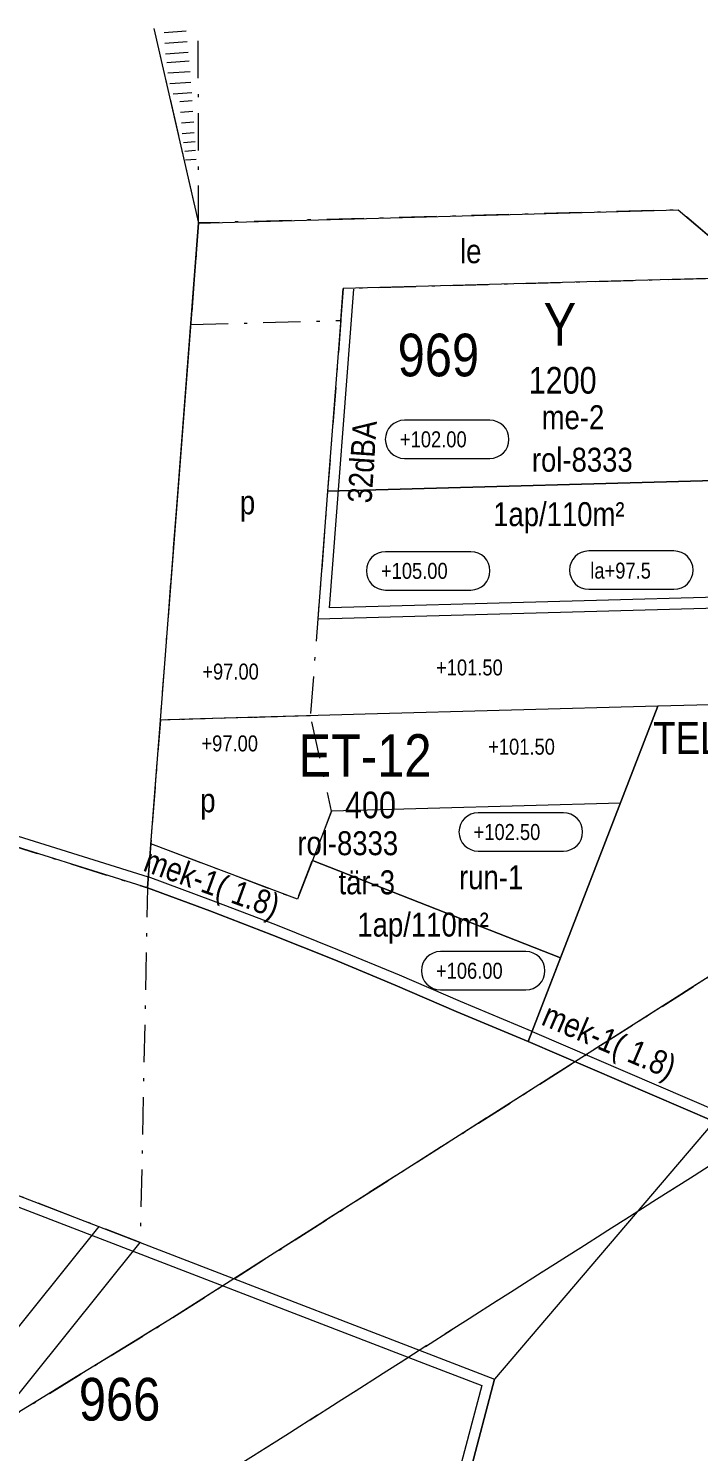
# Model space of a CAD drawing. Header units: metres. Extents: x 24485995 to 24488038, y 6819999 to 6822001.
# Drawn here: x 24487556.7 to 24487619.5, y 6821866.4 to 6822000 of the extents above; entities that cross this region are included whole.
import ezdxf

# ---------------------------------------------------------------- set-up
doc = ezdxf.new("R2010")
doc.units = ezdxf.units.M
for name, pattern in [('k10040', [10.3, 3.5, -1.5, 0.3, -1.5, 3.5]), ('k10050', [8, 3, -2, 3]), ('K10271', [0]), ('k10400', [0]), ('K10430', [0]), ('k10630.1', [0]), ('k10er0', [0]), ('k10li0', [0]), ('k10rt0', [0])]:
    doc.linetypes.add(name, pattern=pattern)
for name, color, linetype, lineweight in [('AK_AsemakaavaTeksti_Kadun_puistonnimi', 7, 'Continuous', 0), ('AK_AsemakaavaTeksti_Korttelinumero', 7, 'Continuous', 0), ('AK_Kaavamerkinta_Kayttotarkoitusalue', 7, 'Continuous', 0), ('AK_KayttotarkoitusSymboliViiva_Erityisalueen_kuvio', 7, 'Continuous', 0), ('AK_KayttotarkoitusSymboliViiva_Rautatiealueen_kuvio', 14, 'Continuous', 0), ('AK_KayttotarkoitusViiva', 7, 'Continuous', 0), ('AK_LiikennointiTeksti_Autopaikkamerkinta_m2', 7, 'Continuous', 0), ('AK_LiikennointiViiva_Ajoneuvoliittymakielto', 7, 'Continuous', 0), ('AK_LiikennointiViiva_Meluvalli_-aita', 7, 'Continuous', 0), ('AK_LiikennointiViiva_Polkuviivoitus', 7, 'Continuous', 0), ('AK_MaanalainenkViiva_Alueenosan_raja', 132, 'Continuous', 0), ('AK_MaanalainenkViiva_Liikennealueen_kuvio', 132, 'Continuous', 0), ('AK_MaanalainenkViiva_Ohj_Alueenosan_raja', 132, 'Continuous', 0), ('AK_MuuAsemakaavaTeksti_Alueenosan_kayttotarkoitus', 7, 'Continuous', 0), ('AK_MuuAsemakaavaTeksti_Erityismaarays', 7, 'Continuous', 0), ('AK_MuuAsemakaavaViiva_alueenosan_raja', 7, 'Continuous', 0), ('AK_RakennusalaTeksti_Rakennusoikeus', 7, 'Continuous', 0), ('AK_RakennusalaViiva_Rakennusalan_raja__I_', 7, 'Continuous', 0), ('AK_RakentaminenTeksti_Korkeusmerkinta', 7, 'Continuous', 0), ('AK_RakentaminenTeksti_Korkeusmerkinta_ja_soikio', 7, 'Continuous', 0), ('AK_RakentaminenTeksti_Rakentamismaarays', 7, 'Continuous', 0), ('AK_RakentaminenViiva_dB_yms_aaltoviiva', 7, 'Continuous', 0), ('AK_YmparistoViiva_Istutettava_puurivi', 7, 'Continuous', 0)]:
    doc.layers.add(name, color=color, linetype=linetype, lineweight=lineweight)
doc.styles.add('ArialNarrow', font='ARIALN.TTF')

# ---------------------------------------------------------------- blocks, each defined once
blk = doc.blocks.new('AKP43')
at = {"layer": 'AK_RakentaminenTeksti_Korkeusmerkinta_ja_soikio', "color": 7, "linetype": 'Continuous', "lineweight": 13}
for p, q in [((4, 1.8), (-4, 1.8)), ((-4, -1.8), (4, -1.8))]:
    blk.add_line(p, q, dxfattribs=at)
for centre, start, end in [((-4, 0), 90, 270), ((4, 0), 270, 90)]:
    blk.add_arc(centre, 1.8, start, end, dxfattribs=at)

msp = doc.modelspace()

# ---------------------------------------------------------------- linework, layer by layer
at = {"layer": 'AK_KayttotarkoitusSymboliViiva_Erityisalueen_kuvio', "linetype": 'k10er0', "lineweight": 9, "flags": 128}
msp.add_lwpolyline([(24487603.56, 6821904.89), (24487621.02, 6821897.37), (24487645.51, 6821931.29), (24487662.63, 6821926.41), (24487664.96, 6821934.59), (24487636.35, 6821942.74), (24487633.09, 6821943.67), (24487626.74, 6821936.66), (24487615.74, 6821936.36), (24487603.56, 6821904.89)], dxfattribs=at)
at = {"layer": 'AK_KayttotarkoitusSymboliViiva_Rautatiealueen_kuvio', "linetype": 'k10rt0', "lineweight": 9, "flags": 128}
for points in [[(24487621.02, 6821897.37), (24487603.56, 6821904.89), (24487596.82, 6821907.71), (24487591.09, 6821910.18), (24487585.32, 6821912.57), (24487579.53, 6821914.89), (24487573.7, 6821917.14), (24487567.85, 6821919.3), (24487536.24, 6821929.21), (24487532.03, 6821930.19), (24487526.01, 6821931.81), (24487519.96, 6821933.35), (24487513.9, 6821934.81), (24487507.82, 6821936.2), (24487501.72, 6821937.5), (24487495.6, 6821938.72), (24487489.47, 6821939.86), (24487483.33, 6821940.92), (24487477.17, 6821941.9), (24487471, 6821942.8), (24487464.81, 6821943.62), (24487458.62, 6821944.35), (24487450.47, 6821945.2), (24487444.19, 6821945.75), (24487437.87, 6821946.23), (24487431.55, 6821946.62), (24487425.23, 6821946.94), (24487418.9, 6821947.17), (24487412.57, 6821947.32), (24487406.24, 6821947.38), (24487399.91, 6821947.37), (24487393.58, 6821947.28), (24487387.25, 6821947.1), (24487380.92, 6821946.84), (24487374.6, 6821946.5), (24487368.28, 6821946.08), (24487361.97, 6821945.57), (24487355.66, 6821944.99), (24487349.37, 6821944.32), (24487343.08, 6821943.57), (24487336.8, 6821942.74), (24487330.53, 6821941.83), (24487324.28, 6821940.84), (24487317.56, 6821939.68), (24487311.81, 6821938.62), (24487305.6, 6821937.39), (24487299.43, 6821936.08), (24487292.42, 6821934.49), (24487287.46, 6821933.31), (24487282.52, 6821932.09), (24487277.61, 6821930.83), (24487272.7, 6821929.54), (24487267.82, 6821928.22), (24487262.95, 6821926.88), (24487258.76, 6821925.71), (24487253.26, 6821924.15), (24487248.43, 6821922.77), (24487243.61, 6821921.38), (24487239.2, 6821920.1), (24487221.1, 6821914.86), (24487201.63, 6821909.22)], [(24486973.74, 6821820.32), (24487023.34, 6821829.8), (24487026.29, 6821830.36), (24487028.7, 6821830.82), (24487033.03, 6821831.97), (24487042.39, 6821834.44), (24487117.72, 6821854.36), (24487121.98, 6821855.49), (24487125.34, 6821856.38), (24487159.87, 6821866.63), (24487185.87, 6821874.36), (24487197.66, 6821877.13), (24487242.3, 6821887.63), (24487291.83, 6821904.85), (24487336.31, 6821913.34), (24487383.89, 6821918.03), (24487411.38, 6821918.41), (24487415.03, 6821918.46), (24487414.98, 6821921.46), (24487461.5, 6821915.68), (24487471.75, 6821914.38), (24487487.67, 6821908.43), (24487519.16, 6821902.87), (24487527.06, 6821901.47), (24487567.17, 6821886), (24487600.39, 6821873.18)], [(24487924.65, 6821852.72), (24487904.08, 6821852.36), (24487904.75, 6821807.94), (24487905.43, 6821762.95), (24487907.22, 6821686.11), (24487913.98, 6821671.39), (24487914.74, 6821645.33), (24487910.69, 6821634.89), (24487910.5, 6821632.81), (24487910.2, 6821627.33), (24487899.47, 6821621.94), (24487897.49, 6821624.77), (24487893.47, 6821630.7), (24487884.76, 6821641.68), (24487880.29, 6821647.16), (24487879.18, 6821648.21), (24487876.71, 6821650.24), (24487873.05, 6821653.85), (24487855.42, 6821681.95), (24487821.77, 6821715.95), (24487818.53, 6821719.23), (24487799.77, 6821735.35), (24487767.87, 6821767.05), (24487755.21, 6821781.92), (24487754.16, 6821783.16), (24487739.41, 6821800.47), (24487696.35, 6821848.58), (24487683.58, 6821858.14), (24487654.74, 6821879.75), (24487650.71, 6821881.86), (24487621.02, 6821897.37), (24487600.39, 6821873.18), (24487598.11, 6821864.48), (24487613.69, 6821859.04), (24487616.27, 6821858.14), (24487640.07, 6821849.84), (24487682.44, 6821818.05), (24487715.8, 6821790.93), (24487738.08, 6821771.24), (24487753.33, 6821757.47), (24487770.94, 6821740.4), (24487787.91, 6821723.12), (24487795.89, 6821708.09), (24487807.57, 6821689.16), (24487820.97, 6821667.44), (24487821.77, 6821666.31), (24487824.34, 6821662.66), (24487840.73, 6821638.27), (24487845.6, 6821631.03), (24487845.64, 6821630.99), (24487848.94, 6821626.06), (24487850.46, 6821623.79), (24487879.54, 6821578.15), (24487879.7, 6821577.89), (24487895.62, 6821530.8), (24487899.67, 6821517.41), (24487905.99, 6821518.38), (24487910.8, 6821488.8), (24487916.5, 6821436.79), (24487916.47, 6821432.33), (24487916.56, 6821420.22), (24487916.7, 6821418.22), (24487918.15, 6821397.31), (24487972.15, 6821398.29), (24487971.73, 6821400.07), (24487964.68, 6821452.65), (24487958.79, 6821526.97), (24487942.49, 6821632.63), (24487937.28, 6821689.55), (24487936.76, 6821689.74), (24487929.62, 6821696.06), (24487927.3, 6821700.49), (24487924.65, 6821852.72)]]:
    msp.add_lwpolyline(points, dxfattribs=at)
at = {"layer": 'AK_KayttotarkoitusViiva', "linetype": 'Continuous', "lineweight": 20, "flags": 128}
for points in [[(24487568.44, 6822000), (24487572.65, 6821981.71)], [(24487572.65, 6821981.71), (24487617.63, 6821982.96), (24487625.07, 6821976.66), (24487625.93, 6821945.71), (24487626.68, 6821945.5)], [(24487569.06, 6821935.06), (24487572.65, 6821981.71)], [(24487633.09, 6821943.67), (24487626.74, 6821936.66), (24487615.74, 6821936.36)], [(24487615.74, 6821936.36), (24487588.26, 6821935.6), (24487571.77, 6821935.14), (24487569.06, 6821935.06)], [(24487603.56, 6821904.89), (24487615.74, 6821936.36)], [(24487567.85, 6821919.3), (24487569.06, 6821935.06)], [(24487567.85, 6821919.3), (24487536.24, 6821929.21)], [(24487603.56, 6821904.89), (24487596.82, 6821907.71), (24487591.09, 6821910.18), (24487585.32, 6821912.57), (24487579.53, 6821914.89), (24487573.7, 6821917.14), (24487567.85, 6821919.3)], [(24487621.02, 6821897.37), (24487603.56, 6821904.89)], [(24487519.16, 6821902.87), (24487527.06, 6821901.47), (24487567.17, 6821886)], [(24487575.39, 6821845.76), (24487549.26, 6821854.96), (24487547.65, 6821858.14), (24487546.56, 6821860.31), (24487567.17, 6821886)], [(24487567.17, 6821886), (24487600.39, 6821873.18)], [(24487613.69, 6821859.04), (24487598.11, 6821864.48), (24487600.39, 6821873.18)]]:
    msp.add_lwpolyline(points, dxfattribs=at)
at = {"layer": 'AK_LiikennointiViiva_Ajoneuvoliittymakielto', "linetype": 'k10630.1', "lineweight": 5, "flags": 128}
for points in [[(24487572.65, 6821981.71), (24487569.8, 6821944.74)], [(24487567.85, 6821919.3), (24487568.75, 6821931.08)]]:
    msp.add_lwpolyline(points, dxfattribs=at)
at = {"layer": 'AK_LiikennointiViiva_Meluvalli_-aita', "linetype": 'Continuous', "lineweight": 5, "flags": 128}
for points in [[(24487536.81, 6821930.08), (24487567.92, 6821920.33)], [(24487603.95, 6821905.81), (24487597.21, 6821908.63), (24487591.48, 6821911.1), (24487585.7, 6821913.5), (24487579.89, 6821915.82), (24487574.05, 6821918.07), (24487567.92, 6821920.34)], [(24487603.95, 6821905.81), (24487621.59, 6821898.21)], [(24487526.7, 6821900.54), (24487566.81, 6821885.07), (24487594.15, 6821874.52), (24487599.2, 6821872.57), (24487596.91, 6821863.84), (24487613.24, 6821858.14)]]:
    msp.add_lwpolyline(points, dxfattribs=at)
at = {"layer": 'AK_LiikennointiViiva_Polkuviivoitus', "linetype": 'Continuous', "lineweight": 0, "flags": 128}
for points in [[(24487571.49, 6821999.74), (24487569.4, 6821999.6)], [(24487571.58, 6821998.75), (24487569.47, 6821998.6)], [(24487571.67, 6821997.75), (24487569.54, 6821997.6)], [(24487571.75, 6821996.93), (24487569.68, 6821996.78)], [(24487571.84, 6821995.93), (24487569.75, 6821995.79)], [(24487571.93, 6821994.94), (24487569.95, 6821994.8)], [(24487572.02, 6821993.94), (24487570.25, 6821993.82)], [(24487572.03, 6821993.19), (24487570.89, 6821993.12)], [(24487572.11, 6821992.2), (24487570.96, 6821992.12)], [(24487572.2, 6821991.2), (24487571.03, 6821991.12)], [(24487572.23, 6821990.2), (24487571.1, 6821990.12)], [(24487572.32, 6821989.34), (24487571.22, 6821989.26)], [(24487572.34, 6821988.53), (24487571.35, 6821988.46)], [(24487572.42, 6821987.7), (24487571.42, 6821987.64)]]:
    msp.add_lwpolyline(points, dxfattribs=at)
at = {"layer": 'AK_MaanalainenkViiva_Alueenosan_raja', "linetype": 'k10040', "lineweight": 5, "flags": 128}
msp.add_lwpolyline([(24486952.76, 6821633.94), (24486966.02, 6821636.58), (24487028.3, 6821644.15), (24487095.17, 6821660.26), (24487151.01, 6821677.04), (24487205.93, 6821696.63), (24487242.9, 6821711.53), (24487248.69, 6821697.17), (24487264.68, 6821703.77), (24487318.47, 6821729.28), (24487371, 6821757.57), (24487391.87, 6821769.76), (24487412.75, 6821782.34), (24487433.93, 6821795.31), (24487569.85, 6821878.71), (24487620.54, 6821910.99), (24487758.48, 6821995.64), (24487765.61, 6822000)], dxfattribs=at)
at = {"layer": 'AK_MaanalainenkViiva_Liikennealueen_kuvio', "linetype": 'k10li0', "lineweight": 5, "flags": 128}
msp.add_lwpolyline([(24487765.61, 6822000), (24487758.48, 6821995.64), (24487620.54, 6821910.99), (24487569.85, 6821878.71), (24487433.93, 6821795.31), (24487412.75, 6821782.34), (24487391.87, 6821769.76), (24487371, 6821757.57), (24487318.47, 6821729.28), (24487264.68, 6821703.77), (24487248.69, 6821697.17), (24487242.9, 6821711.53), (24487205.93, 6821696.63), (24487151.01, 6821677.04), (24487095.17, 6821660.26), (24487028.3, 6821644.15), (24486966.02, 6821636.58), (24486952.76, 6821633.94)], dxfattribs=at)
at = {"layer": 'AK_MaanalainenkViiva_Ohj_Alueenosan_raja', "linetype": 'k10050', "lineweight": 5, "flags": 128}
for points in [[(24486000, 6821425.97), (24486008.05, 6821426.7), (24486039.62, 6821430.38), (24486071.08, 6821434.92), (24486102.41, 6821440.3), (24486443.39, 6821503.6), (24486478.24, 6821511.77), (24486674.94, 6821548.3), (24486691.18, 6821553.21), (24486705.96, 6821561.55), (24486712.48, 6821565.79), (24486719.36, 6821569.4), (24486726.55, 6821572.35), (24486733.94, 6821574.98), (24486968.95, 6821621.87), (24486982.25, 6821622.73), (24486995.56, 6821621.94), (24487008.67, 6821619.54), (24487026, 6821617.27), (24487043.38, 6821619), (24487079.62, 6821627.51), (24487115.58, 6821637.16), (24487158.18, 6821646.89), (24487215.02, 6821667.03), (24487270.76, 6821690.06), (24487325.24, 6821715.89), (24487378.34, 6821744.48), (24487399.52, 6821756.86), (24487420.53, 6821769.52), (24487441.77, 6821782.52), (24487577.8, 6821865.99), (24487628.49, 6821898.27), (24487766.31, 6821982.85), (24487783.59, 6821993.41), (24487794.58, 6822000)], [(24486712.48, 6821565.79), (24486719.36, 6821569.4), (24486726.55, 6821572.35), (24486733.94, 6821574.98), (24486968.95, 6821621.87), (24486982.25, 6821622.73), (24486995.56, 6821621.94), (24487008.67, 6821619.54), (24487026, 6821617.27), (24487043.38, 6821619), (24487079.62, 6821627.51), (24487115.58, 6821637.16), (24487158.18, 6821646.89), (24487215.02, 6821667.03), (24487270.76, 6821690.06), (24487325.24, 6821715.89), (24487378.34, 6821744.48), (24487399.52, 6821756.86), (24487420.53, 6821769.52), (24487441.77, 6821782.52), (24487577.8, 6821865.99), (24487628.49, 6821898.27), (24487766.31, 6821982.85), (24487783.59, 6821993.41), (24487794.58, 6822000)], [(24487765.61, 6822000), (24487758.48, 6821995.64), (24487620.54, 6821910.99), (24487569.85, 6821878.71), (24487433.93, 6821795.31), (24487412.75, 6821782.34), (24487391.87, 6821769.76), (24487371, 6821757.57), (24487318.47, 6821729.28), (24487264.68, 6821703.77), (24487248.69, 6821697.17), (24487242.9, 6821711.53), (24487205.93, 6821696.63), (24487151.01, 6821677.04), (24487095.17, 6821660.26), (24487028.3, 6821644.15), (24486966.02, 6821636.58), (24486952.76, 6821633.94), (24486930.27, 6821629.45), (24486847.29, 6821612.89)]]:
    msp.add_lwpolyline(points, dxfattribs=at)
at = {"layer": 'AK_MuuAsemakaavaViiva_alueenosan_raja', "linetype": 'k10040', "lineweight": 5, "flags": 128}
for points in [[(24487568.44, 6822000), (24487572.64, 6821981.74)], [(24487572.64, 6821981.74), (24487572.61, 6822000)], [(24487571.91, 6821972.19), (24487585.99, 6821972.58), (24487586.22, 6821975.59), (24487625.07, 6821976.66), (24487617.63, 6821982.96), (24487572.64, 6821981.74), (24487571.91, 6821972.19)], [(24487571.91, 6821972.19), (24487585.99, 6821972.58), (24487584.75, 6821956.54), (24487583.83, 6821944.55), (24487583.13, 6821935.45), (24487569.06, 6821935.06), (24487571.91, 6821972.19)], [(24487583.13, 6821935.45), (24487569.06, 6821935.06), (24487568.16, 6821923.45), (24487581.92, 6821918.24), (24487582.96, 6821920.94), (24487585.12, 6821926.51), (24487583.13, 6821935.45)], [(24487528.08, 6821931.26), (24487531.97, 6821930.21), (24487536.24, 6821929.21), (24487567.85, 6821919.3), (24487567.17, 6821886), (24487527.06, 6821901.47), (24487516.23, 6821903.39), (24487528.08, 6821931.26)]]:
    msp.add_lwpolyline(points, dxfattribs=at)
at = {"layer": 'AK_RakennusalaViiva_Rakennusalan_raja__I_', "linetype": 'K10271', "lineweight": 9, "flags": 128}
for points in [[(24487625.07, 6821976.66), (24487586.22, 6821975.59), (24487584.75, 6821956.54), (24487625.6, 6821957.67), (24487625.07, 6821976.66)], [(24487625.6, 6821957.67), (24487584.75, 6821956.54), (24487583.83, 6821944.55), (24487625.93, 6821945.71), (24487625.6, 6821957.67)], [(24487612.22, 6821927.26), (24487585.12, 6821926.51), (24487583.33, 6821921.87), (24487606.59, 6821912.72), (24487612.22, 6821927.26)], [(24487596.82, 6821907.71), (24487603.56, 6821904.89), (24487606.59, 6821912.72), (24487583.33, 6821921.87), (24487581.92, 6821918.24), (24487568.16, 6821923.45), (24487567.85, 6821919.3), (24487573.7, 6821917.14), (24487579.53, 6821914.89), (24487585.32, 6821912.57), (24487591.09, 6821910.18), (24487596.82, 6821907.71)]]:
    msp.add_lwpolyline(points, dxfattribs=at)
at = {"layer": 'AK_RakentaminenViiva_dB_yms_aaltoviiva', "linetype": 'k10400', "lineweight": 0, "flags": 128}
msp.add_lwpolyline([(24487625.89, 6821946.71), (24487584.91, 6821945.6), (24487587.21, 6821975.51)], dxfattribs=at)
at = {"layer": 'AK_YmparistoViiva_Istutettava_puurivi', "linetype": 'K10430', "lineweight": 5, "flags": 128}
msp.add_lwpolyline([(24487563.29, 6821887.5), (24487543.94, 6821863.38)], dxfattribs=at)

# ---------------------------------------------------------------- block references
at = {"layer": 'AK_RakentaminenTeksti_Korkeusmerkinta_ja_soikio', "color": 7, "lineweight": 5}
for p in [(24487595.96, 6821961.42), (24487594.18, 6821949.07), (24487613.24, 6821949.14), (24487602.87, 6821924.55), (24487599.34, 6821911.52)]:
    msp.add_blockref('AKP43', p, dxfattribs=at)

# ---------------------------------------------------------------- texts
at = {"layer": 'AK_AsemakaavaTeksti_Kadun_puistonnimi', "linetype": 'Continuous', "lineweight": 5, "style": 'ArialNarrow'}
msp.add_text('TELAKAN SUOJAVIHERALUE', height=3, dxfattribs=at).set_placement((24487615.3, 6821931.88))
at = {"layer": 'AK_AsemakaavaTeksti_Korttelinumero', "linetype": 'Continuous', "lineweight": 5, "style": 'ArialNarrow'}
for s, p in [('969', (24487591.32, 6821967.34)), ('966', (24487561.41, 6821869.29))]:
    msp.add_text(s, height=4, dxfattribs=at).set_placement(p)
at = {"layer": 'AK_Kaavamerkinta_Kayttotarkoitusalue', "linetype": 'Continuous', "lineweight": 0, "style": 'ArialNarrow'}
for s, p in [('Y', (24487605.01, 6821970.22)), ('ET-12', (24487582.02, 6821929.73))]:
    msp.add_text(s, height=4, dxfattribs=at).set_placement(p)
at = {"layer": 'AK_LiikennointiTeksti_Autopaikkamerkinta_m2', "linetype": 'Continuous', "lineweight": 0, "style": 'ArialNarrow'}
for p in [(24487600.28, 6821953.27), (24487587.54, 6821914.73)]:
    msp.add_text('1ap/110m²', height=2.25, dxfattribs=at).set_placement(p)
at = {"layer": 'AK_MuuAsemakaavaTeksti_Alueenosan_kayttotarkoitus', "linetype": 'Continuous', "lineweight": 0, "style": 'ArialNarrow'}
for p in [(24487576.52, 6821954.38), (24487572.8, 6821926.4)]:
    msp.add_text('p', height=2.25, dxfattribs=at).set_placement(p)
at = {"layer": 'AK_MuuAsemakaavaTeksti_Erityismaarays', "linetype": 'Continuous', "lineweight": 0, "style": 'ArialNarrow'}
for s, p in [('le', (24487597.17, 6821977.96)), ('rol-8333', (24487603.91, 6821958.38)), ('rol-8333', (24487581.91, 6821922.37))]:
    msp.add_text(s, height=2.25, dxfattribs=at).set_placement(p)
for s, rotation, p in [('32dBA', 86.184, (24487588.86, 6821955.38)), ('mek-1( 1.8)', 340.012, (24487567.33, 6821920.95)), ('mek-1( 1.8)', 336.81, (24487604.68, 6821906.5))]:
    msp.add_text(s, height=2.25, rotation=rotation, dxfattribs=at).set_placement(p)
at = {"layer": 'AK_RakennusalaTeksti_Rakennusoikeus', "linetype": 'Continuous', "lineweight": 0, "style": 'ArialNarrow'}
for s, p in [('1200', (24487603.61, 6821965.71)), ('400', (24487586.38, 6821925.84))]:
    msp.add_text(s, height=2.5, dxfattribs=at).set_placement(p)
at = {"layer": 'AK_RakentaminenTeksti_Korkeusmerkinta', "linetype": 'Continuous', "lineweight": 0, "style": 'ArialNarrow'}
for s, p in [('+102.00', (24487591.53, 6821960.67)), ('+105.00', (24487589.75, 6821948.32)), ('la+97.5', (24487609.39, 6821948.34)), ('+97.00', (24487572.99, 6821938.86)), ('+101.50', (24487594.92, 6821939.25)), ('+97.00', (24487572.91, 6821932.12)), ('+101.50', (24487599.81, 6821931.81)), ('+102.50', (24487598.44, 6821923.8)), ('+106.00', (24487594.91, 6821910.77))]:
    msp.add_text(s, height=1.5, dxfattribs=at).set_placement(p)
at = {"layer": 'AK_RakentaminenTeksti_Rakentamismaarays', "linetype": 'Continuous', "lineweight": 0, "style": 'ArialNarrow'}
for s, p in [('me-2', (24487604.83, 6821962.37)), ('run-1', (24487597.08, 6821919.18)), ('tär-3', (24487585.77, 6821918.7))]:
    msp.add_text(s, height=2.25, dxfattribs=at).set_placement(p)

doc.saveas('drawing.dxf')
